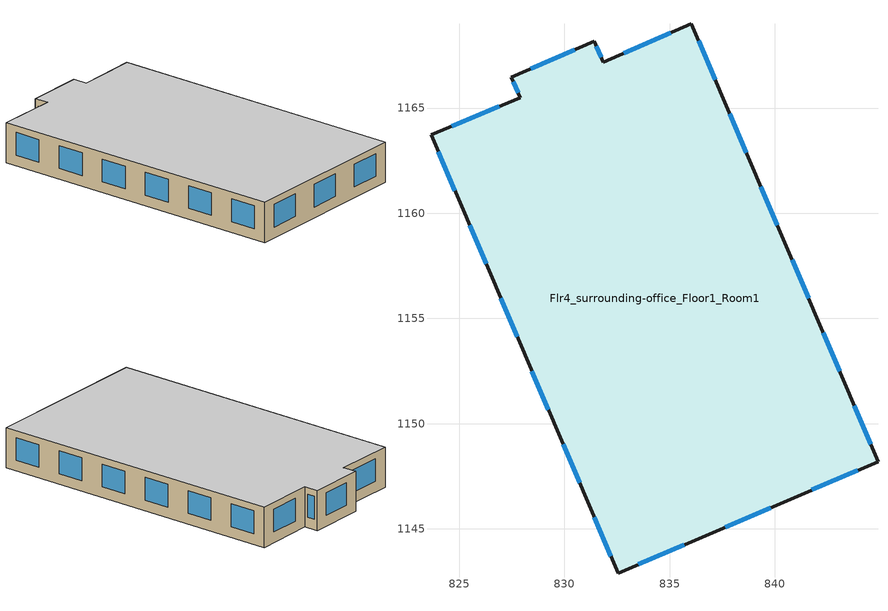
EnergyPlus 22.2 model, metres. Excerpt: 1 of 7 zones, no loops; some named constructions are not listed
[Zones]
Flr4_surrounding-office_Floor1_Room1
 floor adiabatic (Generic Interior Floor): 836.04,1169 844.91,1148.2 832.55,1142.89 823.66,1163.73 827.9,1165.5 827.48,1166.47 831.42,1168.16 831.85,1167.18 z61.53
 wall outside (Typical Insulated Steel Framed Exterior Wall-R19): 832.55,1142.89 844.91,1148.2 836.04,1169 831.85,1167.18 831.42,1168.16 827.48,1166.47 827.9,1165.5 823.66,1163.73 832.55,1142.89 z61.53:64.53
 window (U 0.36 SHGC 0.38 Simple Glazing Window): 833.52,1143.31 835.7,1144.24 / 837.64,1145.08 839.82,1146.01 / 841.76,1146.85 843.94,1147.78 / 844.56,1149.01 843.78,1150.85 / 843.08,1152.48 842.3,1154.32 / 841.6,1155.95 840.82,1157.79 / 840.13,1159.42 839.34,1161.25 / 838.65,1162.88 837.87,1164.72 / 837.17,1166.35 836.39,1168.19 / 835.05,1168.57 832.83,1167.61 / 831.75,1167.41 831.52,1167.93 / 830.5,1167.77 828.4,1166.87 / 827.58,1166.24 827.8,1165.73 / 826.9,1165.08 824.66,1164.15 / 824.01,1162.91 824.79,1161.07 / 825.49,1159.44 826.28,1157.6 / 826.97,1155.97 827.76,1154.13 / 828.45,1152.49 829.24,1150.65 / 829.94,1149.02 830.72,1147.18 / 831.42,1145.55 832.2,1143.71 z62.33:64.03
 ceiling adiabatic (Generic Interior Ceiling): 827.48,1166.47 827.9,1165.5 823.66,1163.73 832.55,1142.89 844.91,1148.2 836.04,1169 831.85,1167.18 831.42,1168.16 z64.53
[AIRFLOWNETWORK:MULTIZONE:COMPONENT:DETAILEDOPENING] Air Mass Flow Coefficient When Opening is Closed=0.00014; Air Mass Flow Exponent When Opening is Closed=0.65; Type of Rectangular Large Vertical Opening LVO=NonPivoted; Extra Crack Length or Height of Pivoting Axis=0; Number of Sets of Opening Factor Data=2; Opening Factor 1=0; Discharge Coefficient for Opening Factor 1=0.65; Width Factor for Opening Factor 1=0; Height Factor for Opening Factor 1=0; Start Height Factor for Opening Factor 1=0; Opening Factor 2=1; Discharge Coefficient for Opening Factor 2=0.65; Width Factor for Opening Factor 2=1e-08; Height Factor for Opening Factor 2=1; Start Height Factor for Opening Factor 2=0; Opening Factor 3=0; Discharge Coefficient for Opening Factor 3=0; Width Factor for Opening Factor 3=0; Height Factor for Opening Factor 3=0; Start Height Factor for Opening Factor 3=0; Opening Factor 4=0; Discharge Coefficient for Opening Factor 4=0; Width Factor for Opening Factor 4=0; Height Factor for Opening Factor 4=0; Start Height Factor for Opening Factor 4=0
Flr4_surrounding-office_Floor1_Room1..Face1_Glz0; Flr4_surrounding-office_Floor1_Room1..Face1_Glz1; Flr4_surrounding-office_Floor1_Room1..Face1_Glz2; Flr4_surrounding-office_Floor1_Room1..Face2_Glz0; Flr4_surrounding-office_Floor1_Room1..Face2_Glz1; Flr4_surrounding-office_Floor1_Room1..Face2_Glz2; Flr4_surrounding-office_Floor1_Room1..Face2_Glz3; Flr4_surrounding-office_Floor1_Room1..Face2_Glz4; Flr4_surrounding-office_Floor1_Room1..Face2_Glz5; Flr4_surrounding-office_Floor1_Room1..Face3_Glz0; Flr4_surrounding-office_Floor1_Room1..Face4_Glz0; Flr4_surrounding-office_Floor1_Room1..Face5_Glz0; Flr4_surrounding-office_Floor1_Room1..Face6_Glz0; Flr4_surrounding-office_Floor1_Room1..Face7_Glz0; Flr4_surrounding-office_Floor1_Room1..Face8_Glz0; Flr4_surrounding-office_Floor1_Room1..Face8_Glz1; Flr4_surrounding-office_Floor1_Room1..Face8_Glz2; Flr4_surrounding-office_Floor1_Room1..Face8_Glz3; Flr4_surrounding-office_Floor1_Room1..Face8_Glz4; Flr4_surrounding-office_Floor1_Room1..Face8_Glz5
[AIRFLOWNETWORK:MULTIZONE:EXTERNALNODE] External Node Height=6.5; Symmetric Wind Pressure Coefficient Curve=No; Wind Angle Type=Absolute
Name | Wind Pressure Coefficient Curve
Flr4_surrounding-office_Floor1_Room1..Face1_Glz0 | Flr4_surrounding-office_Floor1_Room1..Face1_Glz0
Flr4_surrounding-office_Floor1_Room1..Face1_Glz1 | Flr4_surrounding-office_Floor1_Room1..Face1_Glz1
Flr4_surrounding-office_Floor1_Room1..Face1_Glz2 | Flr4_surrounding-office_Floor1_Room1..Face1_Glz2
Flr4_surrounding-office_Floor1_Room1..Face2_Glz0 | Flr4_surrounding-office_Floor1_Room1..Face2_Glz0
Flr4_surrounding-office_Floor1_Room1..Face2_Glz1 | Flr4_surrounding-office_Floor1_Room1..Face2_Glz1
Flr4_surrounding-office_Floor1_Room1..Face2_Glz2 | Flr4_surrounding-office_Floor1_Room1..Face2_Glz2
Flr4_surrounding-office_Floor1_Room1..Face2_Glz3 | Flr4_surrounding-office_Floor1_Room1..Face2_Glz3
Flr4_surrounding-office_Floor1_Room1..Face2_Glz4 | Flr4_surrounding-office_Floor1_Room1..Face2_Glz4
Flr4_surrounding-office_Floor1_Room1..Face2_Glz5 | Flr4_surrounding-office_Floor1_Room1..Face2_Glz5
Flr4_surrounding-office_Floor1_Room1..Face3_Glz0 | Flr4_surrounding-office_Floor1_Room1..Face3_Glz0
Flr4_surrounding-office_Floor1_Room1..Face4_Glz0 | Flr4_surrounding-office_Floor1_Room1..Face4_Glz0
Flr4_surrounding-office_Floor1_Room1..Face5_Glz0 | Flr4_surrounding-office_Floor1_Room1..Face5_Glz0
Flr4_surrounding-office_Floor1_Room1..Face6_Glz0 | Flr4_surrounding-office_Floor1_Room1..Face6_Glz0
Flr4_surrounding-office_Floor1_Room1..Face7_Glz0 | Flr4_surrounding-office_Floor1_Room1..Face7_Glz0
Flr4_surrounding-office_Floor1_Room1..Face8_Glz0 | Flr4_surrounding-office_Floor1_Room1..Face8_Glz0
Flr4_surrounding-office_Floor1_Room1..Face8_Glz1 | Flr4_surrounding-office_Floor1_Room1..Face8_Glz1
Flr4_surrounding-office_Floor1_Room1..Face8_Glz2 | Flr4_surrounding-office_Floor1_Room1..Face8_Glz2
Flr4_surrounding-office_Floor1_Room1..Face8_Glz3 | Flr4_surrounding-office_Floor1_Room1..Face8_Glz3
Flr4_surrounding-office_Floor1_Room1..Face8_Glz4 | Flr4_surrounding-office_Floor1_Room1..Face8_Glz4
Flr4_surrounding-office_Floor1_Room1..Face8_Glz5 | Flr4_surrounding-office_Floor1_Room1..Face8_Glz5
Flr4_surrounding-office_Floor1_Room1..Face1 | Flr4_surrounding-office_Floor1_Room1..Face1
Flr4_surrounding-office_Floor1_Room1..Face2 | Flr4_surrounding-office_Floor1_Room1..Face2
Flr4_surrounding-office_Floor1_Room1..Face3 | Flr4_surrounding-office_Floor1_Room1..Face3
Flr4_surrounding-office_Floor1_Room1..Face4 | Flr4_surrounding-office_Floor1_Room1..Face4
Flr4_surrounding-office_Floor1_Room1..Face5 | Flr4_surrounding-office_Floor1_Room1..Face5
Flr4_surrounding-office_Floor1_Room1..Face6 | Flr4_surrounding-office_Floor1_Room1..Face6
Flr4_surrounding-office_Floor1_Room1..Face7 | Flr4_surrounding-office_Floor1_Room1..Face7
Flr4_surrounding-office_Floor1_Room1..Face8 | Flr4_surrounding-office_Floor1_Room1..Face8
[AIRFLOWNETWORK:MULTIZONE:WINDPRESSURECOEFFICIENTVALUES] AirflowNetworkMultiZoneWindPressureCoefficientArray=Cp Data; Wind Pressure Coefficient Value 1=-2.29807; Wind Pressure Coefficient Value 2=-1.99136; Wind Pressure Coefficient Value 3=-1.26556; Wind Pressure Coefficient Value 4=-1.57292; Wind Pressure Coefficient Value 5=-2.20085; Wind Pressure Coefficient Value 6=-2.46233; Wind Pressure Coefficient Value 7=-2.29658; Wind Pressure Coefficient Value 8=-2.24071
Flr4_surrounding-office_Floor1_Room1..Face1_Glz0; Flr4_surrounding-office_Floor1_Room1..Face1_Glz1; Flr4_surrounding-office_Floor1_Room1..Face1_Glz2; Flr4_surrounding-office_Floor1_Room1..Face2_Glz0; Flr4_surrounding-office_Floor1_Room1..Face2_Glz1; Flr4_surrounding-office_Floor1_Room1..Face2_Glz2; Flr4_surrounding-office_Floor1_Room1..Face2_Glz3; Flr4_surrounding-office_Floor1_Room1..Face2_Glz4; Flr4_surrounding-office_Floor1_Room1..Face2_Glz5; Flr4_surrounding-office_Floor1_Room1..Face3_Glz0; Flr4_surrounding-office_Floor1_Room1..Face4_Glz0; Flr4_surrounding-office_Floor1_Room1..Face5_Glz0; Flr4_surrounding-office_Floor1_Room1..Face6_Glz0; Flr4_surrounding-office_Floor1_Room1..Face7_Glz0; Flr4_surrounding-office_Floor1_Room1..Face8_Glz0; Flr4_surrounding-office_Floor1_Room1..Face8_Glz1; Flr4_surrounding-office_Floor1_Room1..Face8_Glz2; Flr4_surrounding-office_Floor1_Room1..Face8_Glz3; Flr4_surrounding-office_Floor1_Room1..Face8_Glz4; Flr4_surrounding-office_Floor1_Room1..Face8_Glz5; Flr4_surrounding-office_Floor1_Room1..Face1; Flr4_surrounding-office_Floor1_Room1..Face2; Flr4_surrounding-office_Floor1_Room1..Face3; Flr4_surrounding-office_Floor1_Room1..Face4; Flr4_surrounding-office_Floor1_Room1..Face5; Flr4_surrounding-office_Floor1_Room1..Face6; Flr4_surrounding-office_Floor1_Room1..Face7; Flr4_surrounding-office_Floor1_Room1..Face8
